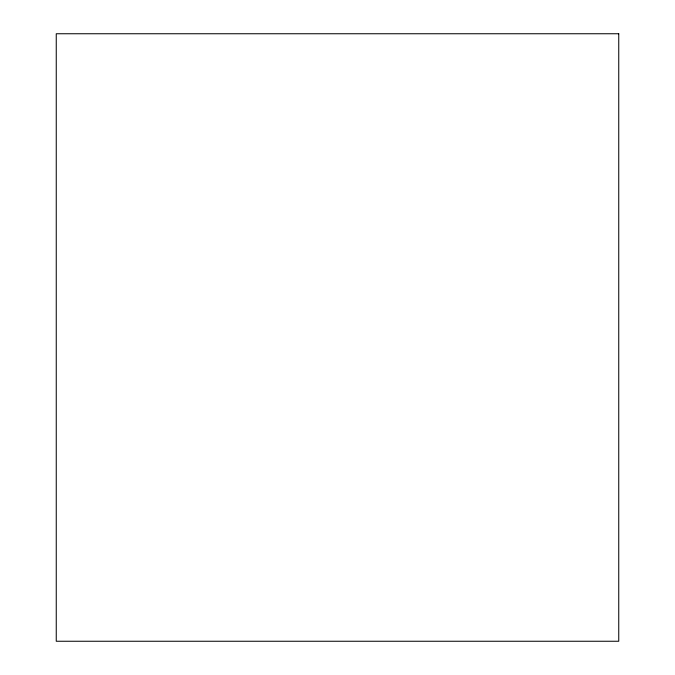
<?xml version="1.0" encoding="UTF-8"?>
<svg xmlns="http://www.w3.org/2000/svg" width="675" height="675" viewBox="0 0 675 675"><rect width="100%" height="100%" fill="white"/><g stroke="black" fill="none" stroke-linecap="round" stroke-linejoin="round"><path stroke-width="1.01" d="M618.747 33.75L56.253 33.75L56.253 641.25L618.747 641.25L618.747 33.75"/></g></svg>
